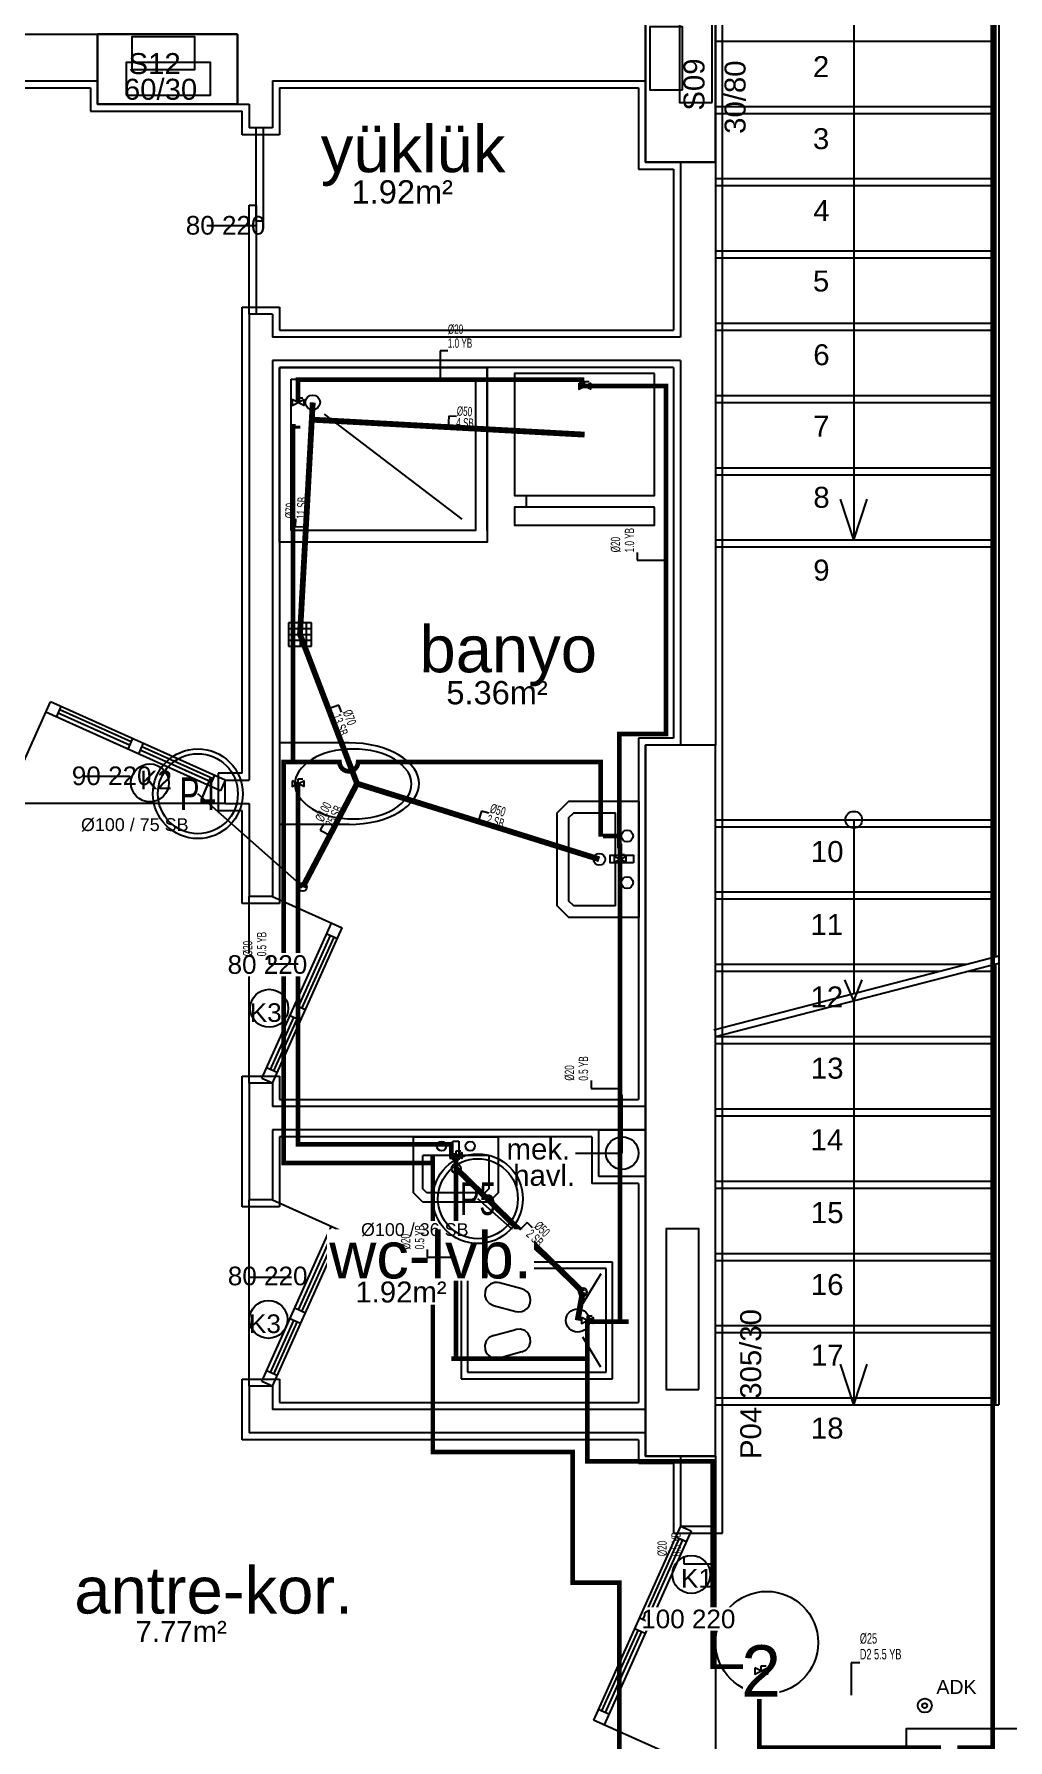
# Model space of a CAD drawing. Header units: centimetres. Extents: x -13133 to 30552, y -2 to 4552.
# Drawn here: x 8298 to 8716, y 1013 to 1744 of the extents above; entities that cross this region are included whole.
import ezdxf
from ezdxf.enums import TextEntityAlignment as Align

# ---------------------------------------------------------------- set-up
doc = ezdxf.new("R2010")
doc.units = ezdxf.units.CM
for name, pattern in [('BASMA HATTI', [31, 25, -6]), ('DASHED', [18, 12, -6]), ('PISSU HATTI', [26, 20, -6])]:
    doc.linetypes.add(name, pattern=pattern)
for name, color, linetype in [('MTY-PISSU-CAP', 211, 'CONTINUOUS'), ('MTY-PISSU-KOLON', 211, 'DASHED'), ('MTY-TEMIZSU-CAP', 101, 'CONTINUOUS'), ('MTY-VANA', 1, 'CONTINUOUS'), ('MTY-YUK-BIRIMI', 7, 'CONTINUOUS'), ('ROTAS-MIMARI', 8, 'CONTINUOUS'), ('ROTAS-MIMARI-KOLON', 8, 'CONTINUOUS'), ('ROTAS-MIMARI-YAZI', 8, 'CONTINUOUS'), ('ROTAS-PISSU-BORU-TAVANDAN', 6, 'PISSU HATTI'), ('ROTAS-PISSU-CAP', 211, 'CONTINUOUS'), ('ROTAS-PISSU-KOLONNO', 211, 'CONTINUOUS'), ('ROTAS-SICAKSU-BORU', 1, 'BASMA HATTI'), ('ROTAS-SOGUKSU-BORU', 5, 'CONTINUOUS'), ('ROTAS-TEFRIS', 15, 'CONTINUOUS'), ('ROTAS-TEMIZSU-CAP', 101, 'CONTINUOUS'), ('ROTAS-VANA', 1, 'CONTINUOUS')]:
    doc.layers.add(name, color=color, linetype=linetype)
doc.styles.add('ANOTATIVO', font='arial.ttf')
doc.styles.add('MTY_CAP', font='wturkce.SHX', dxfattribs={"width": 0.65, "height": 20})
doc.styles.add('MTYCAPLT', font='arial.ttf', dxfattribs={"width": 0.65, "height": 1})
doc.styles.add('ROTAS', font='arial.ttf')

# ---------------------------------------------------------------- blocks, each defined once
blk = doc.blocks.new('MTY-PIS SU CAP SB')
at = {"layer": 'MTY-PISSU-CAP'}
for p, q in [((0.83, 1.17), (0, 1.17)), ((0, 1.17), (0, 0))]:
    blk.add_line(p, q, dxfattribs=at)
at = {"layer": 'MTY-PISSU-CAP', "style": 'MTY_CAP', "width": 0.65}
blk.add_attdef('PSCP_001', (0.83, 1.29), '', height=1, dxfattribs=at)
at = {"layer": 'MTY-YUK-BIRIMI', "color": 211, "style": 'MTY_CAP', "width": 0.65}
blk.add_attdef('PS_001', (0.83, 0.07), '', height=1, dxfattribs=at)
blk = doc.blocks.new('MTY-PIS SU KOLON')
at = {"layer": 'MTY-PISSU-KOLON', "linetype": 'Continuous', "lineweight": -3}
blk.add_hatch(color=256, dxfattribs=at).paths.add_polyline_path([(-2.7, -0.1, 0.848135), (0, -0.1, -0.848135), (2.7, -0.1, 0.414214), (0, 2.6, 0.414214)])
blk.add_circle((0, 0), 3.5, dxfattribs=at)
blk = doc.blocks.new('MTY-KOLON NO PIS SU')
at = {"color": 6, "linetype": 'Continuous', "ltscale": 100}
blk.add_circle((0, 0), 27.5, dxfattribs=at)
at = {"color": 7, "linetype": 'Continuous', "ltscale": 100}
blk.add_circle((0, 0), 24.5, dxfattribs=at)
at = {"style": 'ANOTATIVO', "width": 0.65}
blk.add_attdef('K', text='', height=20, dxfattribs=at).set_placement((0, 0), align=Align.MIDDLE_CENTER)
blk = doc.blocks.new('MTY-KURESEL VANA')
at = {"layer": 'MTY-VANA'}
for p, q in [((0, 0), (0, 8)), ((0, 8), (8, 8))]:
    blk.add_line(p, q, dxfattribs=at)
blk.add_lwpolyline([(-10, 5), (-10, -5), (10, 5), (10, -5), (-10, 5)], dxfattribs=at)
at = {"layer": 'MTY-VANA', "style": 'MTYCAPLT', "width": 0.65}
blk.add_attdef('CAP', text='', height=10, dxfattribs=at).set_placement((-1.1, 0), align=Align.CENTER)
blk = doc.blocks.new('MTY-TEMIZ SU CAP MB')
at = {"layer": 'MTY-TEMIZSU-CAP'}
for p, q in [((0.83, 3.1), (0, 3.1)), ((0, 3.1), (0, 0))]:
    blk.add_line(p, q, dxfattribs=at)
at = {"layer": 'MTY-TEMIZSU-CAP', "style": 'MTY_CAP', "width": 0.65}
for tag, p in [('SOCP_001', (0.83, 4.92)), ('SCCP_001', (0.83, 1.92))]:
    blk.add_attdef(tag, p, '', height=1, dxfattribs=at)
at = {"layer": 'MTY-YUK-BIRIMI', "color": 101, "style": 'MTY_CAP', "width": 0.65}
for tag, p in [('SO_001', (0.83, 3.42)), ('SC_001', (0.83, 0.42))]:
    blk.add_attdef(tag, p, '', height=1, dxfattribs=at)

msp = doc.modelspace()

# ---------------------------------------------------------------- linework, layer by layer
at = {"layer": 'ROTAS-MIMARI'}
for p, q in [((8649.49, 1774.24), (8649.49, 1527.24)), ((8708.74, 1774.24), (8708.74, 1348.07)), ((8710.24, 1774.24), (8710.24, 1348.46)), ((8711.74, 1774.24), (8711.74, 1345.75)), ((8593.24, 1689.24), (8593.24, 1769.24)), ((8180.24, 1744.24), (8325.24, 1744.24)), ((8590.24, 1741.24), (8708.74, 1741.24)), ((7930.24, 1724.24), (8325.24, 1724.24)), ((7933.24, 1721.24), (8322.24, 1721.24)), ((8322.24, 1721.24), (8322.24, 1711.24)), ((8400.24, 1724.24), (8560.24, 1724.24)), ((8400.24, 1724.24), (8400.24, 1704.1)), ((8403.24, 1721.24), (8557.24, 1721.24)), ((8403.24, 1721.24), (8403.24, 1701.1)), ((8557.24, 1721.24), (8557.24, 1686.24)), ((8385.24, 1714.24), (8390.24, 1714.24)), ((8390.24, 1714.24), (8390.24, 1704.1)), ((8590.24, 1713.24), (8708.74, 1713.24)), ((8322.24, 1711.24), (8378.24, 1711.24)), ((8378.24, 1711.24), (8387.24, 1711.24)), ((8387.24, 1701.1), (8387.24, 1711.24)), ((8590.24, 1710.24), (8708.74, 1710.24)), ((8403.24, 1701.1), (8387.24, 1701.1)), ((8400.24, 1704.1), (8390.24, 1704.1)), ((8393.24, 1663.95), (8393.24, 1703.95)), ((8396.24, 1703.95), (8396.24, 1663.95)), ((8557.24, 1686.24), (8572.24, 1686.24)), ((8572.24, 1686.24), (8572.24, 1617.24)), ((8575.24, 1689.24), (8575.24, 1614.24)), ((8590.24, 1689.24), (8590.24, 1439.24)), ((8593.24, 1474.24), (8593.24, 1689.24)), ((8590.24, 1682.24), (8708.74, 1682.24)), ((8590.24, 1679.24), (8708.74, 1679.24)), ((8390.24, 1624.1), (8390.24, 1670.92)), ((8390.24, 1670.92), (8393.24, 1670.92)), ((8393.24, 1670.92), (8393.24, 1624.1)), ((8393.24, 1661.94), (8372.13, 1661.94)), ((8396.24, 1663.95), (8393.24, 1663.95)), ((8590.24, 1651.24), (8708.74, 1651.24)), ((8590.24, 1648.24), (8708.74, 1648.24)), ((8387.24, 1427.24), (8387.24, 1627.1)), ((8387.24, 1627.1), (8403.24, 1627.1)), ((8403.24, 1627.1), (8403.24, 1617.24)), ((8390.24, 1624.1), (8390.24, 1424.24)), ((8400.24, 1624.1), (8390.24, 1624.1)), ((8393.24, 1624.1), (8390.24, 1624.1)), ((8400.24, 1624.1), (8400.24, 1614.24)), ((8403.24, 1617.24), (8572.24, 1617.24)), ((8590.24, 1620.24), (8708.74, 1620.24)), ((8590.24, 1617.24), (8708.74, 1617.24)), ((8575.24, 1614.24), (8400.24, 1614.24)), ((8575.24, 1604.24), (8400.24, 1604.24)), ((8400.24, 1604.24), (8400.24, 1374.24)), ((8575.24, 1604.24), (8575.24, 1439.24)), ((8572.24, 1601.24), (8403.24, 1601.24)), ((8403.24, 1601.24), (8403.24, 1371.24)), ((8492.24, 1531.24), (8492.24, 1601.24)), ((8572.24, 1601.24), (8572.24, 1442.24)), ((8590.24, 1589.24), (8708.74, 1589.24)), ((8590.24, 1586.24), (8708.74, 1586.24)), ((8590.24, 1558.24), (8708.74, 1558.24)), ((8590.24, 1555.24), (8708.74, 1555.24)), ((8649.49, 1527.24), (8643.76, 1544.76)), ((8649.49, 1527.24), (8655.22, 1544.76)), ((8590.24, 1527.24), (8708.74, 1527.24)), ((8590.24, 1524.24), (8708.74, 1524.24)), ((8417.04, 1491.76), (8407.04, 1491.76)), ((8407.04, 1491.76), (8407.04, 1481.76)), ((8407.04, 1489.29), (8417.04, 1489.29)), ((8407.04, 1486.76), (8417.04, 1486.76)), ((8409.51, 1491.76), (8409.51, 1481.76)), ((8412.13, 1491.76), (8412.13, 1481.76)), ((8414.74, 1491.76), (8414.74, 1481.76)), ((8417.04, 1481.76), (8417.04, 1491.76)), ((8407.04, 1484.23), (8417.04, 1484.23)), ((8407.04, 1481.76), (8417.04, 1481.76)), ((8593.24, 1414.24), (8593.24, 1474.24)), ((8289.99, 1424.24), (8305.11, 1457.88)), ((8379.99, 1424.24), (8305.11, 1457.88)), ((8377.94, 1419.68), (8303.06, 1453.32)), ((8307.62, 1451.27), (8309.67, 1455.83)), ((8338.96, 1439.16), (8308.36, 1452.91)), ((8339.61, 1440.6), (8309.01, 1454.35)), ((8340.27, 1442.08), (8338.22, 1437.52)), ((8557.24, 1442.24), (8557.24, 1287.24)), ((8572.24, 1442.24), (8557.24, 1442.24)), ((8344.83, 1440.03), (8342.78, 1435.47)), ((8374.12, 1423.36), (8343.52, 1437.11)), ((8374.77, 1424.8), (8344.17, 1438.55)), ((8433.12, 1440.24), (8403.19, 1440.24)), ((8403.19, 1440.24), (8403.19, 1405.2)), ((8387.24, 1427.24), (8376.99, 1427.24)), ((8376.99, 1427.24), (8376.99, 1411.24)), ((8319.74, 1425.87), (8339.06, 1425.87)), ((8375.43, 1426.29), (8373.38, 1421.72)), ((8379.99, 1424.24), (8377.94, 1419.68)), ((8379.99, 1424.24), (8390.24, 1424.24)), ((8379.99, 1414.24), (8379.99, 1424.24)), ((8379.99, 1414.24), (8289.99, 1414.24)), ((8379.99, 1414.24), (8390.24, 1414.24)), ((8390.24, 1414.24), (8390.24, 1374.24)), ((8593.24, 1189.24), (8593.24, 1414.24)), ((8376.99, 1411.24), (8387.24, 1411.24)), ((8387.24, 1371.24), (8387.24, 1411.24)), ((8433.12, 1405.24), (8403.23, 1405.24)), ((8590.24, 1407.24), (8708.74, 1407.24)), ((8649.49, 1407.24), (8649.49, 1332.7)), ((8590.24, 1404.24), (8708.74, 1404.24)), ((8590.24, 1376.24), (8708.74, 1376.24)), ((8403.24, 1371.24), (8387.24, 1371.24)), ((8400.24, 1374.24), (8390.24, 1374.24)), ((8390.24, 1294.24), (8390.24, 1374.24)), ((8400.24, 1374.24), (8430.15, 1360.8)), ((8590.24, 1373.24), (8708.74, 1373.24)), ((8395.68, 1296.29), (8425.59, 1362.85)), ((8400.24, 1294.24), (8430.15, 1360.8)), ((8411.43, 1326.95), (8425.18, 1357.55)), ((8412.87, 1326.3), (8426.62, 1356.9)), ((8423.54, 1358.29), (8428.1, 1356.24)), ((8589.49, 1317.14), (8711.74, 1348.85)), ((8408.35, 1345.49), (8390.24, 1345.49)), ((8590.24, 1314.24), (8711.74, 1345.75)), ((8590.24, 1345.24), (8697.82, 1345.24)), ((8590.24, 1342.24), (8686.26, 1342.24)), ((8698.21, 1342.24), (8708.74, 1342.24)), ((8708.74, 1344.97), (8708.74, 1156.24)), ((8710.24, 1345.36), (8710.24, 1156.24)), ((8711.74, 1345.75), (8711.74, 1156.24)), ((8649.49, 1329.6), (8645.63, 1338.51)), ((8649.49, 1329.6), (8653.14, 1338.57)), ((8414.35, 1325.64), (8409.79, 1327.69)), ((8649.49, 1329.6), (8649.49, 1156.24)), ((8399.37, 1300.11), (8409.38, 1322.39)), ((8400.81, 1299.46), (8410.82, 1321.74)), ((8412.3, 1321.08), (8407.74, 1323.13)), ((8590.24, 1314.24), (8708.74, 1314.24)), ((8590.24, 1311.24), (8708.74, 1311.24)), ((8387.24, 1241.24), (8387.24, 1297.24)), ((8387.24, 1297.24), (8403.24, 1297.24)), ((8400.24, 1294.24), (8395.68, 1296.29)), ((8402.29, 1298.8), (8397.73, 1300.85)), ((8403.24, 1297.24), (8403.24, 1287.24)), ((8390.24, 1294.24), (8390.24, 1244.24)), ((8400.24, 1294.24), (8390.24, 1294.24)), ((8400.24, 1294.24), (8400.24, 1284.24)), ((8550.24, 1264.24), (8550.24, 1289.24)), ((8560.24, 1284.24), (8400.24, 1284.24)), ((8403.24, 1287.24), (8557.24, 1287.24)), ((8590.24, 1283.24), (8708.74, 1283.24)), ((8560.24, 1274.24), (8400.24, 1274.24)), ((8400.24, 1274.24), (8400.24, 1244.24)), ((8540.24, 1274.24), (8560.24, 1274.24)), ((8540.24, 1254.24), (8540.24, 1274.24)), ((8560.24, 1274.24), (8560.24, 1254.24)), ((8590.24, 1280.24), (8708.74, 1280.24)), ((8537.24, 1271.24), (8403.24, 1271.24)), ((8403.24, 1271.24), (8403.24, 1241.24)), ((8460.75, 1271.24), (8497.02, 1271.24)), ((8460.75, 1247.24), (8460.75, 1271.24)), ((8477.54, 1261.41), (8477.54, 1269.41)), ((8477.54, 1269.41), (8480.22, 1269.41)), ((8480.22, 1269.41), (8480.22, 1261.41)), ((8497.02, 1271.24), (8497.02, 1247.24)), ((8537.24, 1271.24), (8537.24, 1251.24)), ((8477.54, 1263.24), (8464.75, 1263.24)), ((8464.75, 1248.89), (8464.75, 1263.24)), ((8480.22, 1261.41), (8477.54, 1261.41)), ((8493.02, 1263.24), (8480.22, 1263.24)), ((8493.02, 1263.24), (8493.02, 1248.89)), ((8530.24, 1264.24), (8550.24, 1264.24)), ((8557.24, 1251.24), (8537.24, 1251.24)), ((8560.24, 1254.24), (8540.24, 1254.24)), ((8557.24, 1251.24), (8557.24, 1212.24)), ((8590.24, 1252.24), (8710.24, 1252.24)), ((8400.24, 1244.24), (8390.24, 1244.24)), ((8390.24, 1164.24), (8390.24, 1244.24)), ((8400.24, 1244.24), (8430.15, 1230.8)), ((8464.75, 1243.24), (8460.75, 1247.24)), ((8466.41, 1247.24), (8464.75, 1248.89)), ((8491.36, 1247.24), (8466.41, 1247.24)), ((8493.02, 1248.89), (8491.36, 1247.24)), ((8497.02, 1247.24), (8493.02, 1243.24)), ((8590.24, 1249.24), (8710.24, 1249.24)), ((8403.24, 1241.24), (8387.24, 1241.24)), ((8493.02, 1243.24), (8464.75, 1243.24)), ((8395.68, 1166.29), (8425.59, 1232.85)), ((8400.24, 1164.24), (8430.15, 1230.8)), ((8411.43, 1196.95), (8425.18, 1227.55)), ((8412.87, 1196.3), (8426.62, 1226.9)), ((8423.54, 1228.29), (8428.1, 1226.24)), ((8481.09, 1217.46), (8481.09, 1167.46)), ((8546.09, 1217.46), (8481.09, 1217.46)), ((8483.87, 1214.68), (8483.87, 1170.24)), ((8543.31, 1214.68), (8483.87, 1214.68)), ((8543.31, 1170.24), (8543.31, 1214.68)), ((8546.09, 1167.46), (8546.09, 1217.46)), ((8590.24, 1221.24), (8708.74, 1221.24)), ((8590.24, 1218.24), (8708.74, 1218.24)), ((8408.37, 1210.86), (8390.26, 1210.86)), ((8507.21, 1205.99), (8497.55, 1208.58)), ((8541.09, 1212.46), (8533.32, 1199.71)), ((8557.24, 1212.24), (8557.24, 1157.26)), ((8412.3, 1191.08), (8407.74, 1193.13)), ((8414.35, 1195.64), (8409.79, 1197.69)), ((8494.97, 1198.92), (8504.63, 1196.34)), ((8399.37, 1170.11), (8409.38, 1192.39)), ((8400.81, 1169.46), (8410.82, 1191.74)), ((8494.97, 1185.99), (8504.63, 1188.58)), ((8590.24, 1190.24), (8708.74, 1190.24)), ((8590.24, 1187.24), (8708.74, 1187.24)), ((8593.24, 1134.24), (8593.24, 1189.24)), ((8507.21, 1178.92), (8497.55, 1176.34)), ((8541.09, 1172.46), (8533.32, 1185.28)), ((8402.29, 1168.8), (8397.73, 1170.85)), ((8649.49, 1156.24), (8643.76, 1173.76)), ((8649.49, 1156.24), (8655.22, 1173.76)), ((8387.24, 1141.24), (8387.24, 1167.24)), ((8387.24, 1167.24), (8403.24, 1167.24)), ((8390.24, 1164.24), (8390.24, 1144.24)), ((8400.24, 1164.24), (8390.24, 1164.24)), ((8400.24, 1164.24), (8395.68, 1166.29)), ((8400.24, 1164.24), (8400.24, 1154.24)), ((8403.24, 1167.24), (8403.24, 1157.24)), ((8481.09, 1167.46), (8546.09, 1167.46)), ((8483.87, 1170.24), (8543.31, 1170.24)), ((8403.24, 1157.26), (8557.24, 1157.26)), ((8590.24, 1159.24), (8708.74, 1159.24)), ((8590.24, 1156.24), (8710.24, 1156.24)), ((8708.74, 1156.24), (8711.74, 1156.24)), ((8560.24, 1154.26), (8400.24, 1154.26)), ((8560.24, 1144.26), (8390.24, 1144.26)), ((8557.24, 1141.26), (8387.24, 1141.26)), ((8557.24, 1141.26), (8557.24, 1131.24)), ((8575.24, 1134.24), (8575.24, 1104.24)), ((8590.24, 1134.24), (8590.24, 1104.24)), ((8593.24, 1101.24), (8593.24, 1134.24)), ((8557.24, 1131.24), (8572.24, 1131.24)), ((8572.24, 1131.24), (8572.24, 1101.24)), ((8575.24, 1104.24), (8537.86, 1021.03)), ((8579.8, 1102.19), (8542.42, 1018.99)), ((8574.68, 1099.01), (8559.06, 1064.25)), ((8576.12, 1098.36), (8560.5, 1063.6)), ((8572.24, 1101.24), (8593.24, 1101.24)), ((8573.19, 1099.68), (8577.75, 1097.63)), ((8575.24, 1104.24), (8590.24, 1104.24)), ((8575.24, 1104.24), (8579.8, 1102.19)), ((8590.24, 1104.24), (8590.24, 1004.24)), ((8557.57, 1064.92), (8562.13, 1062.87)), ((8590.24, 1064.35), (8570.24, 1064.35)), ((8557.01, 1059.69), (8541.39, 1024.93)), ((8558.45, 1059.04), (8542.83, 1024.28)), ((8555.52, 1060.35), (8560.09, 1058.31)), ((8544.47, 1023.55), (8539.91, 1025.6)), ((8575.24, 1004.24), (8537.86, 1021.03))]:
    msp.add_line(p, q, dxfattribs=at)
for points in [[(8560.24, 1689.24), (8560.24, 1769.24)], [(8590.24, 1769.24), (8590.24, 1689.24)], [(8325.24, 1714.24), (8325.24, 1744.24)], [(8325.24, 1744.24), (8385.24, 1744.24)], [(8385.24, 1744.24), (8385.24, 1714.24)], [(8385.24, 1714.24), (8325.24, 1714.24)], [(8590.24, 1689.24), (8560.24, 1689.24)], [(8403.24, 1601.24), (8492.24, 1601.24), (8492.24, 1526.24), (8403.24, 1526.24), (8403.24, 1601.24)], [(8408.24, 1596.24), (8487.24, 1596.24), (8487.24, 1531.24), (8408.24, 1531.24), (8408.24, 1596.24)], [(8564.08, 1598.61), (8504.08, 1598.61), (8504.08, 1546.26), (8564.08, 1546.26), (8564.08, 1598.61)], [(8481.51, 1536.24), (8422.51, 1581.24)], [(8509.08, 1546.26), (8509.08, 1541.26)], [(8564.08, 1541.26), (8504.08, 1541.26), (8504.08, 1533.61), (8564.08, 1533.61), (8564.08, 1541.26)], [(8424.86, 1436.35), (8422.86, 1435.77), (8420.91, 1435.05), (8419.02, 1434.18), (8417.2, 1433.18)], [(8434.88, 1437.57), (8432.35, 1437.5), (8429.83, 1437.27), (8427.33, 1436.88), (8424.86, 1436.35)], [(8445.16, 1438.81), (8442.18, 1439.43), (8439.18, 1439.88), (8436.16, 1440.15), (8433.12, 1440.24)], [(8444.89, 1436.35), (8442.42, 1436.88), (8439.92, 1437.27), (8437.4, 1437.5), (8434.88, 1437.57)], [(8452.55, 1433.18), (8450.73, 1434.18), (8448.84, 1435.05), (8446.89, 1435.77), (8444.89, 1436.35)], [(8454.33, 1435.11), (8452.14, 1436.29), (8449.88, 1437.29), (8447.55, 1438.14), (8445.16, 1438.81)], [(8461.16, 1428.87), (8459.71, 1430.69), (8458.08, 1432.35), (8456.28, 1433.83), (8454.33, 1435.11)], [(8590.24, 1439.24), (8560.24, 1439.24)], [(8560.24, 1134.24), (8560.24, 1439.24)], [(8590.24, 1134.24), (8590.24, 1439.24)], [(8411.52, 1427.86), (8410.81, 1426.64), (8410.3, 1425.34), (8409.98, 1423.98), (8409.88, 1422.57)], [(8417.2, 1433.18), (8415.57, 1432.08), (8414.08, 1430.82), (8412.72, 1429.41), (8411.52, 1427.86)], [(8458.23, 1427.86), (8457.03, 1429.41), (8455.68, 1430.82), (8454.18, 1432.08), (8452.55, 1433.18)], [(8459.88, 1422.57), (8459.77, 1423.98), (8459.46, 1425.34), (8458.94, 1426.64), (8458.23, 1427.86)], [(8463.12, 1422.74), (8462.99, 1424.37), (8462.62, 1425.95), (8462.01, 1427.46), (8461.16, 1428.87)], [(8409.88, 1422.57), (8409.98, 1421.17), (8410.3, 1419.81), (8410.81, 1418.51), (8411.52, 1417.29)], [(8458.23, 1417.29), (8458.94, 1418.51), (8459.46, 1419.81), (8459.77, 1421.17), (8459.88, 1422.57)], [(8461.16, 1416.61), (8462.01, 1418.02), (8462.62, 1419.52), (8462.99, 1421.11), (8463.12, 1422.74)], [(8411.52, 1417.29), (8412.72, 1415.74), (8414.08, 1414.33), (8415.57, 1413.07), (8417.2, 1411.97)], [(8452.55, 1411.97), (8454.18, 1413.07), (8455.68, 1414.33), (8457.03, 1415.74), (8458.23, 1417.29)], [(8454.33, 1410.37), (8456.28, 1411.65), (8458.08, 1413.12), (8459.71, 1414.78), (8461.16, 1416.61)], [(8557.33, 1415.27), (8557.33, 1365.27), (8527.33, 1365.27), (8522.33, 1370.27), (8522.33, 1410.27), (8527.33, 1415.27), (8557.33, 1415.27)], [(8417.2, 1411.97), (8419.02, 1410.96), (8420.91, 1410.1), (8422.86, 1409.38), (8424.86, 1408.8)], [(8424.86, 1408.8), (8427.33, 1408.26), (8429.83, 1407.88), (8432.35, 1407.65), (8434.88, 1407.57)], [(8433.12, 1405.24), (8436.16, 1405.33), (8439.18, 1405.6), (8442.18, 1406.05), (8445.16, 1406.67)], [(8434.88, 1407.57), (8437.4, 1407.65), (8439.92, 1407.88), (8442.42, 1408.26), (8444.89, 1408.8)], [(8444.89, 1408.8), (8446.89, 1409.38), (8448.84, 1410.1), (8450.73, 1410.96), (8452.55, 1411.97)], [(8445.16, 1406.67), (8447.55, 1407.34), (8449.88, 1408.19), (8452.14, 1409.19), (8454.33, 1410.37)], [(8547.33, 1370.27), (8529.41, 1370.27), (8527.33, 1372.35), (8527.33, 1408.2), (8529.41, 1410.27), (8547.33, 1410.27)], [(8547.33, 1392.08), (8547.33, 1410.27)], [(8555.05, 1388.73), (8545.05, 1388.73), (8545.05, 1392.08), (8555.05, 1392.08), (8555.05, 1388.73)], [(8547.33, 1370.27), (8547.33, 1388.73)], [(8497.55, 1208.58), (8496.58, 1208.74), (8495.61, 1208.71), (8494.66, 1208.49), (8493.76, 1208.08), (8492.96, 1207.51), (8492.29, 1206.8), (8491.78, 1205.97), (8491.43, 1205.05)], [(8491.43, 1205.05), (8491.31, 1203.07), (8491.93, 1201.25), (8493.19, 1199.81), (8494.97, 1198.92)], [(8504.63, 1196.34), (8505.93, 1196.17), (8507.21, 1196.34), (8508.41, 1196.83), (8509.46, 1197.63), (8510.26, 1198.67), (8510.75, 1199.87), (8510.92, 1201.15), (8510.75, 1202.46), (8510.24, 1203.67), (8509.46, 1204.7), (8508.43, 1205.49), (8507.21, 1205.99)], [(8494.97, 1185.99), (8493.19, 1185.11), (8491.93, 1183.67), (8491.31, 1181.85), (8491.43, 1179.87)], [(8507.21, 1178.92), (8508.99, 1179.81), (8510.25, 1181.25), (8510.87, 1183.07), (8510.75, 1185.05), (8509.87, 1186.83), (8508.42, 1188.08), (8506.61, 1188.71), (8504.63, 1188.58)], [(8491.43, 1179.87), (8491.78, 1178.95), (8492.29, 1178.12), (8492.96, 1177.41), (8493.76, 1176.83), (8494.66, 1176.43), (8495.61, 1176.21), (8496.58, 1176.18), (8497.55, 1176.34)], [(8590.24, 1134.24), (8560.24, 1134.24)]]:
    msp.add_lwpolyline(points, dxfattribs=at)
for centre, radius in [((8417.51, 1586.24), 3.16), ((8347.67, 1423.03), 8.14), ((8649.49, 1407.24), 3.6), ((8552.33, 1400.27), 2.52), ((8540.38, 1390.27), 2.52), ((8552.33, 1380.27), 2.52), ((8398.84, 1326.36), 8.14), ((8472.75, 1267.24), 2.02), ((8485.02, 1267.24), 2.02), ((8550.24, 1264.24), 7), ((8478.99, 1257.67), 2.02), ((8398.5, 1192.9), 8.14), ((8531.09, 1192.46), 5), ((8579.85, 1083.5), 8.14), ((8612.24, 1054.24), 22)]:
    msp.add_circle(centre, radius, dxfattribs=at)
at = {"layer": 'ROTAS-MIMARI-KOLON'}
for points in [[(8590.24, 1769.24), (8560.24, 1769.24), (8560.24, 1689.24), (8590.24, 1689.24), (8590.24, 1769.24)], [(8588.72, 1714.86), (8588.72, 1750.98), (8574.75, 1750.98), (8574.75, 1714.86), (8588.72, 1714.86)], [(8385.24, 1744.24), (8325.24, 1744.24), (8325.24, 1714.24), (8385.24, 1714.24), (8385.24, 1744.24)], [(8339.94, 1729.11), (8366.96, 1729.11), (8366.96, 1743.07), (8339.94, 1743.07), (8339.94, 1729.11)], [(8576.06, 1720.27), (8576.06, 1747.3), (8562.1, 1747.3), (8562.1, 1720.27), (8576.06, 1720.27)], [(8337.54, 1718.09), (8373.66, 1718.09), (8373.66, 1732.06), (8337.54, 1732.06), (8337.54, 1718.09)], [(8590.24, 1439.24), (8560.24, 1439.24), (8560.24, 1134.24), (8590.24, 1134.24), (8590.24, 1439.24)], [(8583.05, 1162.84), (8583.05, 1231.81), (8569.08, 1231.81), (8569.08, 1162.84), (8583.05, 1162.84)]]:
    msp.add_lwpolyline(points, dxfattribs=at)
at = {"layer": 'ROTAS-PISSU-BORU-TAVANDAN', "const_width": 2.5}
for points in [[(8417.51, 1586.24), (8417.1, 1578.86)], [(8417.1, 1578.86), (8412.04, 1486.76)], [(8534.08, 1572.43), (8417.1, 1578.86)], [(8412.04, 1486.76), (8436.5, 1422.74)], [(8436.5, 1422.74), (8413.24, 1378.39)], [(8540.38, 1390.27), (8436.5, 1422.74)], [(8478.99, 1257.67), (8533.31, 1204.68)], [(8531.09, 1192.46), (8533.31, 1204.68)]]:
    msp.add_lwpolyline(points, dxfattribs=at)
at = {"layer": 'ROTAS-PISSU-KOLONNO'}
for p, q in [((8413.24, 1378.39), (8368.24, 1418.39)), ((8533.31, 1204.68), (8488.31, 1244.68))]:
    msp.add_line(p, q, dxfattribs=at)
at = {"layer": 'ROTAS-SICAKSU-BORU', "const_width": 2}
for points in [[(8411.24, 1576.24), (8411.24, 1576), (8409, 1576), (8409, 1432)], [(8549.24, 1400.27), (8541, 1400.27), (8541, 1400), (8541, 1432), (8436.96, 1432), (8436.82, 1430.96), (8436.42, 1430), (8435.79, 1429.17), (8434.96, 1428.54), (8433.99, 1428.14), (8432.96, 1428), (8431.92, 1428.14), (8430.96, 1428.54), (8430.13, 1429.17), (8429.49, 1430), (8429.09, 1430.96), (8428.96, 1432), (8405, 1432), (8405, 1260), (8469, 1260)], [(8468.99, 1263.24), (8469, 1260), (8469, 1136), (8529, 1136), (8529, 1080), (8549, 1080), (8549, 952), (8629, 952), (8629, 696), (8653, 696), (8653, 695.15), (8656.14, 695.15)]]:
    msp.add_lwpolyline(points, dxfattribs=at)
at = {"layer": 'ROTAS-SOGUKSU-BORU', "const_width": 2}
for points in [[(8693.93, 1009.24), (8709, 1009.24), (8709, 1008), (8709, 1912), (8741, 1912), (8741, 1911.95), (8744.93, 1911.95)], [(8411.24, 1586.24), (8411.24, 1596), (8533, 1596), (8533, 1593.24), (8534.08, 1593.24)], [(8534.08, 1593.24), (8569, 1593.24), (8569, 1444), (8549, 1444), (8549, 1396), (8549.24, 1396), (8549.24, 1392)], [(8411.24, 1422.74), (8411.24, 1268), (8477, 1268), (8477, 1263.24), (8478.99, 1263.24)], [(8549.24, 1390.27), (8549.24, 1392), (8549.24, 1192), (8553, 1192), (8535.31, 1192)], [(8478.99, 1263.24), (8478.99, 1176), (8477, 1176), (8535.31, 1176)], [(8535.31, 1192.46), (8535.31, 1132), (8589, 1132), (8589, 1044), (8605, 1044), (8605, 1042.13), (8609.79, 1042.13)], [(8686.93, 1009.24), (8609, 1009.24), (8609, 1008), (8609, 1040), (8609.79, 1040), (8609.79, 1042.13)]]:
    msp.add_lwpolyline(points, dxfattribs=at)
at = {"layer": 'ROTAS-SOGUKSU-BORU'}
for radius in [3, 1.05]:
    msp.add_circle((8679.93, 1027.24), radius, dxfattribs=at)
at = {"layer": 'ROTAS-VANA'}
msp.add_lwpolyline([(8671.93, 1001.24), (8743.93, 1001.24), (8743.93, 1017.24), (8671.93, 1017.24)], close=True, dxfattribs=at)

# ---------------------------------------------------------------- block references
at = {"layer": 'ROTAS-PISSU-KOLONNO'}
ref = msp.add_blockref('MTY-KOLON NO PIS SU', (8368.24, 1418.39), dxfattribs=dict(at, xscale=0.7, yscale=0.7))
ref.add_attrib('K', 'P4', dxfattribs={"height": 14, "style": 'ANOTATIVO', "width": 0.65}).set_placement((8368.24, 1418.39), align=Align.MIDDLE_CENTER)
at = {"layer": 'ROTAS-TEFRIS'}
ref = msp.add_blockref('MTY-TEMIZ SU CAP MB', (8472.12, 1596), dxfattribs=dict(at, xscale=4, yscale=4))
ref.add_attrib('SO_001', '1.0 YB', (8475.45, 1609.67), dxfattribs={"color": 101, "height": 4, "style": 'MTY_CAP', "width": 0.65})
ref.add_attrib('SOCP_001', 'Ø20', (8475.45, 1615.67), dxfattribs={"height": 4, "style": 'MTY_CAP', "width": 0.65})
for name, p, xscale, yscale in [('MTY-KURESEL VANA', (8534.08, 1593.24), 0.25, 0.25), ('MTY-KURESEL VANA', (8411.24, 1586.24), 0.25, 0.25), ('MTY-KURESEL VANA', (8411.24, 1422.74), 0.25, 0.25), ('MTY-KURESEL VANA', (8549.24, 1390.27), 0.25, 0.25), ('MTY-PIS SU KOLON', (8413.24, 1378.39), 0.5, 0.5), ('MTY-KURESEL VANA', (8478.99, 1263.24), 0.25, 0.25), ('MTY-PIS SU KOLON', (8533.31, 1204.68), 0.5, 0.5), ('MTY-KURESEL VANA', (8535.31, 1192.46), 0.25, 0.25)]:
    msp.add_blockref(name, p, dxfattribs=dict(at, xscale=xscale, yscale=yscale))
ref = msp.add_blockref('MTY-PIS SU CAP SB', (8475.59, 1575.65), dxfattribs=dict(at, xscale=4, yscale=4, rotation=-3.143490461043598))
ref.add_attrib('PSCP_001', 'Ø50', (8479.2, 1580.61), dxfattribs={"height": 4, "rotation": 356.85651, "style": 'MTY_CAP', "width": 0.65})
ref.add_attrib('PS_001', '4 SB', (8478.93, 1575.72), dxfattribs={"color": 211, "height": 4, "rotation": 356.85651, "style": 'MTY_CAP', "width": 0.65})
ref = msp.add_blockref('MTY-PIS SU CAP SB', (8414.57, 1532.81), dxfattribs=dict(at, xscale=4, yscale=4, rotation=86.85650953897388))
ref.add_attrib('PSCP_001', 'Ø70', (8409.6, 1536.42), dxfattribs={"height": 4, "rotation": 86.85651, "style": 'MTY_CAP', "width": 0.65})
ref.add_attrib('PS_001', '11 SB', (8414.49, 1536.15), dxfattribs={"color": 211, "height": 4, "rotation": 86.85651, "style": 'MTY_CAP', "width": 0.65})
ref = msp.add_blockref('MTY-TEMIZ SU CAP MB', (8569, 1518.62), dxfattribs=dict(at, xscale=4, yscale=4, rotation=90))
ref.add_attrib('SO_001', '1.0 YB', (8555.33, 1521.95), dxfattribs={"color": 101, "height": 4, "rotation": 90, "style": 'MTY_CAP', "width": 0.65})
ref.add_attrib('SOCP_001', 'Ø20', (8549.33, 1521.95), dxfattribs={"height": 4, "rotation": 90, "style": 'MTY_CAP', "width": 0.65})
ref = msp.add_blockref('MTY-PIS SU CAP SB', (8424.27, 1454.75), dxfattribs=dict(at, xscale=4, yscale=4, rotation=-69.09356358571569))
ref.add_attrib('PSCP_001', 'Ø70', (8430.28, 1453.48), dxfattribs={"height": 4, "rotation": 290.90644, "style": 'MTY_CAP', "width": 0.65})
ref.add_attrib('PS_001', '13 SB', (8425.7, 1451.73), dxfattribs={"color": 211, "height": 4, "rotation": 290.90644, "style": 'MTY_CAP', "width": 0.65})
ref = msp.add_blockref('MTY-PIS SU CAP SB', (8424.87, 1400.57), dxfattribs=dict(at, xscale=4, yscale=4, rotation=62.326639403189205))
ref.add_attrib('PSCP_001', 'Ø100', (8421.85, 1405.92), dxfattribs={"height": 4, "rotation": 62.32664, "style": 'MTY_CAP', "width": 0.65})
ref.add_attrib('PS_001', '25 SB', (8426.19, 1403.64), dxfattribs={"color": 211, "height": 4, "rotation": 62.32664, "style": 'MTY_CAP', "width": 0.65})
ref = msp.add_blockref('MTY-PIS SU CAP SB', (8488.44, 1406.51), dxfattribs=dict(at, xscale=4, yscale=4, rotation=-17.354913629246653))
ref.add_attrib('PSCP_001', 'Ø50', (8493.16, 1410.44), dxfattribs={"height": 4, "rotation": 342.64509, "style": 'MTY_CAP', "width": 0.65})
ref.add_attrib('PS_001', '2 SB', (8491.7, 1405.76), dxfattribs={"color": 211, "height": 4, "rotation": 342.64509, "style": 'MTY_CAP', "width": 0.65})
ref = msp.add_blockref('MTY-TEMIZ SU CAP MB', (8549.24, 1292), dxfattribs=dict(at, xscale=4, yscale=4, rotation=90))
ref.add_attrib('SO_001', '0.5 YB', (8535.58, 1295.33), dxfattribs={"color": 101, "height": 4, "rotation": 90, "style": 'MTY_CAP', "width": 0.65})
ref.add_attrib('SOCP_001', 'Ø20', (8529.58, 1295.33), dxfattribs={"height": 4, "rotation": 90, "style": 'MTY_CAP', "width": 0.65})
ref = msp.add_blockref('MTY-TEMIZ SU CAP MB', (8589, 1088), dxfattribs=dict(at, xscale=4, yscale=4, rotation=90))
ref.add_attrib('SO_001', '0.5 YB', (8575.33, 1091.33), dxfattribs={"color": 101, "height": 4, "rotation": 90, "style": 'MTY_CAP', "width": 0.65})
ref.add_attrib('SOCP_001', 'Ø20', (8569.33, 1091.33), dxfattribs={"height": 4, "rotation": 90, "style": 'MTY_CAP', "width": 0.65})
ref = msp.add_blockref('MTY-TEMIZ SU CAP MB', (8648.36, 1031.68), dxfattribs=dict(at, xscale=4.5, yscale=4.5))
ref.add_attrib('SO_001', 'D2 5.5 YB', (8652.11, 1047.06), dxfattribs={"color": 101, "height": 4.5, "style": 'MTY_CAP', "width": 0.65})
ref.add_attrib('SOCP_001', 'Ø25', (8652.11, 1053.81), dxfattribs={"height": 4.5, "style": 'MTY_CAP', "width": 0.65})

# ---------------------------------------------------------------- texts
at = {"layer": 'ROTAS-MIMARI-YAZI', "style": 'ROTAS'}
for s, height, p in [('S12', 9, (8349.69, 1731.59)), ('2', 9, (8635.49, 1730.28)), ('60/30', 9, (8352.24, 1720.58)), ('yüklük', 20, (8460.52, 1695.01)), ('3', 9, (8635.49, 1699.39)), ('1.92m²', 10, (8455.9, 1676.56)), ('4', 9, (8635.64, 1668.52)), ('80 220', 8, (8380.15, 1662.23)), ('5', 9, (8635.49, 1638.33)), ('6', 9, (8635.64, 1606.7)), ('7', 9, (8635.64, 1576.08)), ('8', 9, (8635.67, 1545.55)), ('9', 9, (8635.64, 1514.31)), ('banyo', 20, (8501.33, 1480.49)), ('5.36m²', 10, (8496.55, 1461.75)), ('90 220', 8, (8331.29, 1426.09)), ('K2', 8, (8350.35, 1424.3)), ('10', 9, (8638.12, 1393.6)), ('11', 9, (8637.96, 1362.28)), ('12', 9, (8637.96, 1331.23)), ('K3', 8, (8397.35, 1324.52)), ('13', 9, (8638.12, 1300.67)), ('14', 9, (8637.96, 1269.99)), ('mek.', 9, (8514.24, 1265.99)), ('havl.', 9, (8516.74, 1254.68)), ('15', 9, (8638.12, 1238.7)), ('80 220', 8, (8398.18, 1211.54)), ('16', 9, (8638.12, 1207.87)), ('K3', 8, (8397.01, 1191.05)), ('17', 9, (8638.14, 1177.58)), ('18', 9, (8638.12, 1146.28)), ('antre-kor.', 20, (8375.03, 1076.73)), ('K1', 8, (8582.24, 1081.82)), ('7.77m²', 9, (8361.09, 1059.06))]:
    msp.add_text(s, height=height, dxfattribs=at).set_placement(p, align=Align.MIDDLE_CENTER)
for s, p in [('S09', (8581, 1722.6)), ('30/80', (8598.6, 1717.19)), ('P04 305/30', (8605.31, 1165.17))]:
    msp.add_text(s, height=9, rotation=90, dxfattribs=at).set_placement(p, align=Align.MIDDLE_CENTER)
at = {"layer": 'ROTAS-PISSU-CAP', "style": 'ROTAS'}
msp.add_text('Ø100 / 75 SB', height=5.5, dxfattribs=at).set_placement((8364.24, 1402.39), align=Align.RIGHT)
at = {"layer": 'ROTAS-TEMIZSU-CAP', "style": 'ROTAS'}
msp.add_text('ADK', height=6, dxfattribs=at).set_placement((8684.93, 1032.24))

# ---------------------------------------------------------------- next in the draw order: wipeouts: each hides what was drawn before it
for points in [[(8413.95, 1340.13), (8382.19, 1340.13), (8382.19, 1350.13), (8413.95, 1350.13)], [(8512.45, 1209.48), (8423.65, 1209.48), (8423.65, 1231.48), (8512.45, 1231.48)], [(8596.92, 1059.41), (8560.2, 1059.41), (8560.2, 1069.41), (8596.92, 1069.41)], [(8617.61, 1030.13), (8601.97, 1030.13), (8601.97, 1054.13), (8617.61, 1054.13)]]:
    msp.add_wipeout(points)

# ---------------------------------------------------------------- next in the draw order: block references
at = {"layer": 'ROTAS-TEFRIS'}
ref = msp.add_blockref('MTY-TEMIZ SU CAP MB', (8411.24, 1345.37), dxfattribs=dict(at, xscale=4, yscale=4, rotation=90))
ref.add_attrib('SO_001', '0.5 YB', (8397.58, 1348.7), dxfattribs={"color": 101, "height": 4, "rotation": 90, "style": 'MTY_CAP', "width": 0.65})
ref.add_attrib('SOCP_001', 'Ø20', (8391.58, 1348.7), dxfattribs={"height": 4, "rotation": 90, "style": 'MTY_CAP', "width": 0.65})
ref = msp.add_blockref('MTY-PIS SU CAP SB', (8506.15, 1231.17), dxfattribs=dict(at, xscale=4, yscale=4, rotation=-44.29300466542709))
ref.add_attrib('PSCP_001', 'Ø50', (8512.14, 1232.54), dxfattribs={"height": 4, "rotation": 315.707, "style": 'MTY_CAP', "width": 0.65})
ref.add_attrib('PS_001', '2 SB', (8508.72, 1229.03), dxfattribs={"color": 211, "height": 4, "rotation": 315.707, "style": 'MTY_CAP', "width": 0.65})
at = {"layer": 'ROTAS-VANA', "xscale": 0.27, "yscale": 0.27}
msp.add_blockref('MTY-KURESEL VANA', (8609.79, 1042.13), dxfattribs=at)

# ---------------------------------------------------------------- next in the draw order: texts
at = {"layer": 'ROTAS-MIMARI-YAZI', "style": 'ROTAS'}
for s, height, p in [('80 220', 8, (8398.07, 1345.13)), ('100 220', 8, (8578.56, 1064.41)), ('2', 22, (8609.79, 1042.13))]:
    msp.add_text(s, height=height, dxfattribs=at).set_placement(p, align=Align.MIDDLE_CENTER)

# ---------------------------------------------------------------- next in the draw order: wipeouts: each hides what was drawn before it
for points in [[(8485.31, 1227.68), (8442.39, 1227.68), (8442.39, 1235.18), (8485.31, 1235.18)], [(8473.09, 1199.16), (8437.61, 1199.16), (8437.61, 1210.16), (8473.09, 1210.16)]]:
    msp.add_wipeout(points)

# ---------------------------------------------------------------- next in the draw order: block references
at = {"layer": 'ROTAS-PISSU-KOLONNO'}
ref = msp.add_blockref('MTY-KOLON NO PIS SU', (8488.31, 1244.68), dxfattribs=dict(at, xscale=0.7, yscale=0.7))
ref.add_attrib('K', 'P5', dxfattribs={"height": 14, "style": 'ANOTATIVO', "width": 0.65}).set_placement((8488.31, 1244.68), align=Align.MIDDLE_CENTER)
at = {"layer": 'ROTAS-TEFRIS'}
ref = msp.add_blockref('MTY-TEMIZ SU CAP MB', (8478.99, 1219.62), dxfattribs=dict(at, xscale=4, yscale=4, rotation=90))
ref.add_attrib('SO_001', '0.5 YB', (8465.32, 1222.95), dxfattribs={"color": 101, "height": 4, "rotation": 90, "style": 'MTY_CAP', "width": 0.65})
ref.add_attrib('SOCP_001', 'Ø20', (8459.32, 1222.95), dxfattribs={"height": 4, "rotation": 90, "style": 'MTY_CAP', "width": 0.65})

# ---------------------------------------------------------------- next in the draw order: texts
at = {"layer": 'ROTAS-MIMARI-YAZI', "style": 'ROTAS'}
for s, height, p in [('wc-lvb.', 20, (8468.05, 1220.48)), ('1.92m²', 9, (8455.35, 1204.66))]:
    msp.add_text(s, height=height, dxfattribs=at).set_placement(p, align=Align.MIDDLE_CENTER)
at = {"layer": 'ROTAS-PISSU-CAP', "style": 'ROTAS'}
msp.add_text('Ø100 / 36 SB', height=5.5, dxfattribs=at).set_placement((8484.31, 1228.68), align=Align.RIGHT)

doc.saveas('drawing.dxf')
